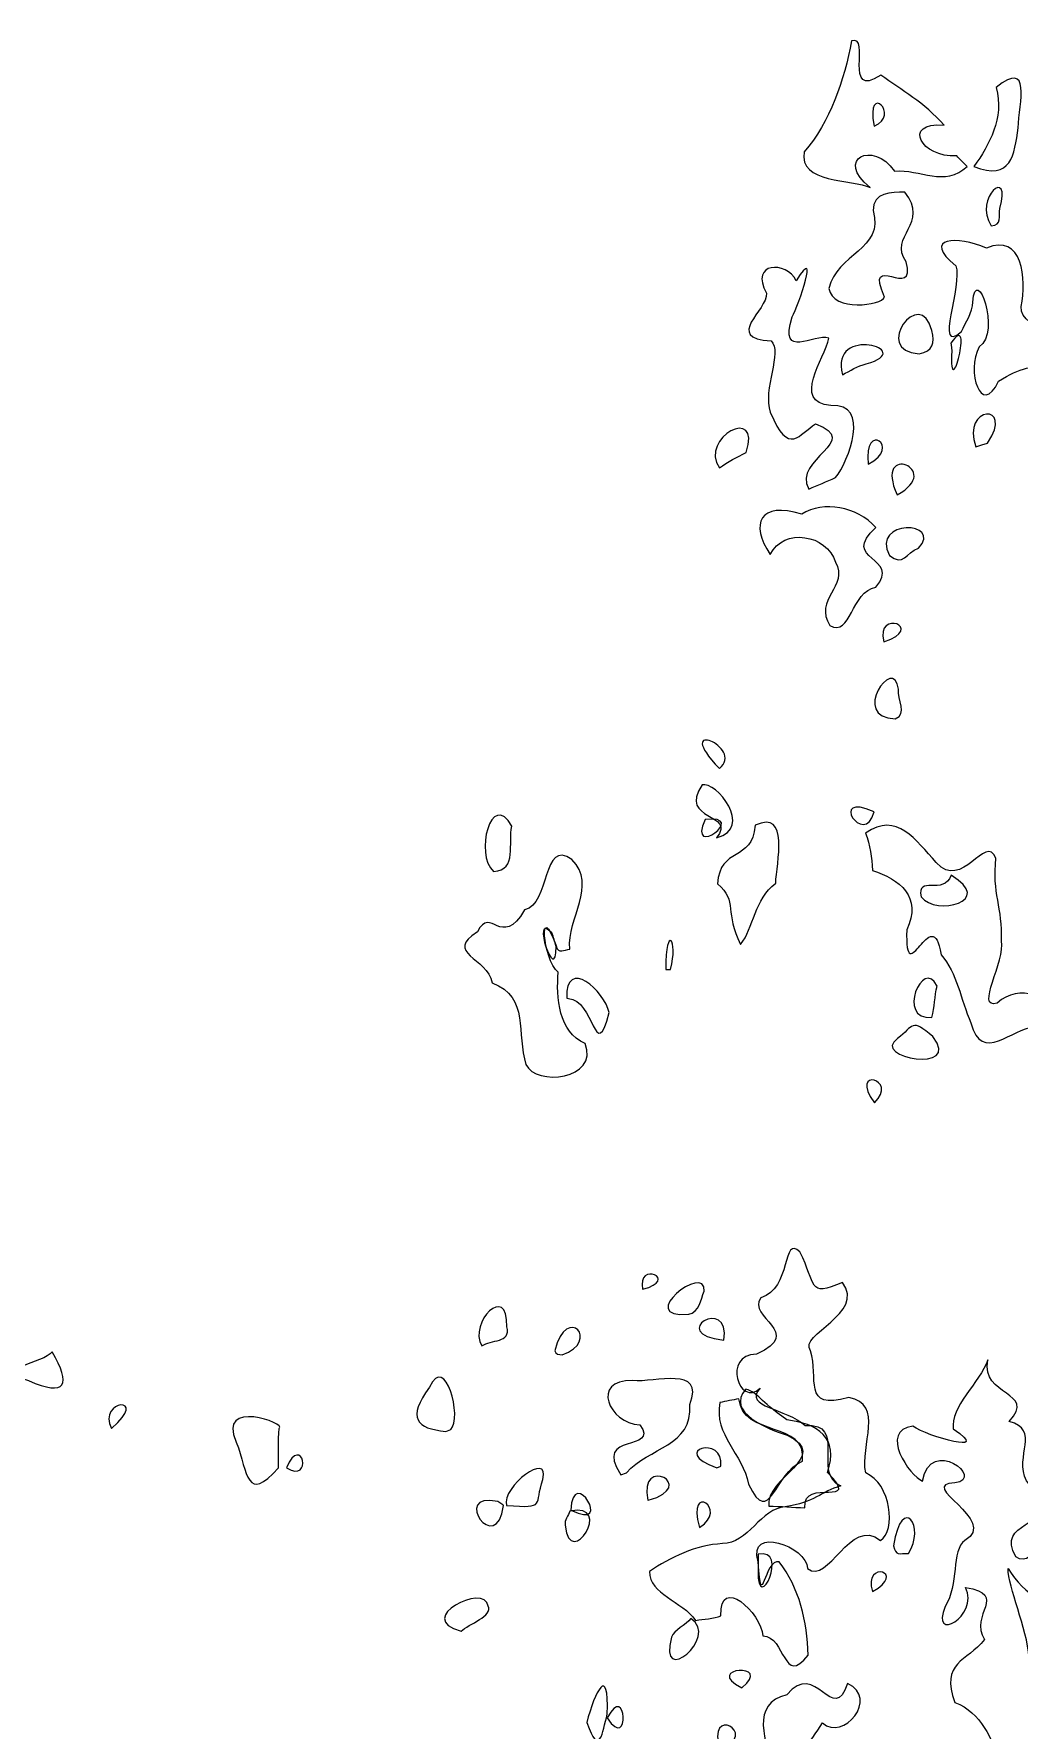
# Model space of a CAD drawing. Header units: centimetres. Extents: x -9.9 to 7.8, y -13.7 to 13.8.
# Drawn here: x -2.165 to 0.369, y 9.28 to 13.644 of the extents above; entities that cross this region are included whole.
import ezdxf

# ---------------------------------------------------------------- set-up
doc = ezdxf.new("R2010")
doc.units = ezdxf.units.CM
doc.header["$MEASUREMENT"] = 0
doc.layers.add('Layer 1', color=7, linetype='Continuous')

msp = doc.modelspace()

# ---------------------------------------------------------------- linework, layer by layer
at = {"layer": 'Layer 1'}
for points, knots in [([(0.23572, 13.30305), (0.17762, 13.2484), (0.11497, 13.29675), (0.04885, 13.29089), (0.04885, 13.29089), (-0.00771, 13.37153), (-0.10612, 13.32187), (-0.01387, 13.24869), (-0.01387, 13.24869), (-0.05917, 13.27019), (-0.1997, 13.25846), (-0.18343, 13.34069), (-0.18343, 13.34069), (-0.11708, 13.41565), (-0.08057, 13.526), (-0.0616, 13.62591), (-0.0616, 13.62591), (-0.00989, 13.64382), (-0.08564, 13.4723), (0.01331, 13.53781), (0.01331, 13.53781), (0.06858, 13.49816), (0.12481, 13.46801), (0.1761, 13.40911), (0.1761, 13.40911), (0.06651, 13.41789), (0.1173, 13.32361), (0.20853, 13.33024), (0.20853, 13.33024), (0.21759, 13.32118), (0.22665, 13.31212), (0.23571, 13.30306), (0.23571, 13.30306), (0.23571, 13.30306), (0.23572, 13.30305), (0.23572, 13.30305)], [0, 0, 0, 0, 0.1, 0.1, 0.1, 0.1, 0.2, 0.2, 0.2, 0.2, 0.3, 0.3, 0.3, 0.3, 0.4, 0.4, 0.4, 0.4, 0.5, 0.5, 0.5, 0.5, 0.6, 0.6, 0.6, 0.6, 0.7, 0.7, 0.7, 0.7, 0.8, 0.8, 0.8, 0.8, 1, 1, 1, 1]), ([(0.25302, 13.30305), (0.29255, 13.35879), (0.33161, 13.42714), (0.30986, 13.50569), (0.30986, 13.50569), (0.40231, 13.58056), (0.3694, 13.4665), (0.3667, 13.4019), (0.3667, 13.4019), (0.35718, 13.33318), (0.3493, 13.26465), (0.25302, 13.30305)], [0, 0, 0, 0, 0.25, 0.25, 0.25, 0.25, 0.5, 0.5, 0.5, 0.5, 1, 1, 1, 1]), ([(0.29747, 13.14984), (0.25021, 13.22257), (0.35144, 13.30563), (0.31971, 13.19432), (0.31971, 13.19432), (0.31693, 13.17388), (0.32553, 13.15306), (0.29747, 13.14984)], [0, 0, 0, 0, 0.3333333, 0.3333333, 0.3333333, 0.3333333, 1, 1, 1, 1]), ([(0.07514, 13.23634), (0.14136, 13.15571), (0.03151, 13.1238), (0.07894, 13.05765), (0.07894, 13.05765), (0.1065, 12.95496), (-0.03151, 13.08847), (0.02324, 12.96698), (0.02324, 12.96698), (0.01642, 12.94554), (-0.1101, 12.92742), (-0.12009, 12.98922), (-0.12009, 12.98922), (-0.10142, 13.07803), (0.02406, 13.08896), (-0.00641, 13.18938), (-0.00641, 13.18938), (-0.00609, 13.23691), (0.03961, 13.2373), (0.07514, 13.23633), (0.07514, 13.23633), (0.07514, 13.23633), (0.07514, 13.23634), (0.07514, 13.23634)], [0, 0, 0, 0, 0.1428571, 0.1428571, 0.1428571, 0.1428571, 0.2857143, 0.2857143, 0.2857143, 0.2857143, 0.4285714, 0.4285714, 0.4285714, 0.4285714, 0.5714286, 0.5714286, 0.5714286, 0.5714286, 0.7142857, 0.7142857, 0.7142857, 0.7142857, 1, 1, 1, 1]), ([(-0.17193, 12.47275), (-0.21538, 12.55084), (-0.0311, 12.59622), (-0.15463, 12.64079), (-0.15463, 12.64079), (-0.19571, 12.61478), (-0.22313, 12.55486), (-0.27077, 12.67044), (-0.27077, 12.67044), (-0.29175, 12.72868), (-0.23832, 12.82673), (-0.26889, 12.85414), (-0.26889, 12.85414), (-0.39237, 12.86138), (-0.27677, 12.93342), (-0.28086, 12.97662), (-0.28086, 12.97662), (-0.32495, 13.05772), (-0.22945, 13.06003), (-0.20404, 13.00899), (-0.20404, 13.00899), (-0.14132, 13.10748), (-0.19946, 12.9446), (-0.21415, 12.91575), (-0.21415, 12.91575), (-0.25002, 12.80198), (-0.15783, 12.87523), (-0.12002, 12.86072), (-0.12002, 12.86072), (-0.13136, 12.80937), (-0.21683, 12.69546), (-0.11508, 12.68774), (-0.11508, 12.68774), (-0.01054, 12.69535), (-0.06988, 12.54385), (-0.10272, 12.5024), (-0.10272, 12.5024), (-0.12541, 12.49162), (-0.14922, 12.48353), (-0.17191, 12.47275), (-0.17191, 12.47275), (-0.17191, 12.47275), (-0.17193, 12.47275), (-0.17193, 12.47275)], [0, 0, 0, 0, 0.0833333, 0.0833333, 0.0833333, 0.0833333, 0.1666667, 0.1666667, 0.1666667, 0.1666667, 0.25, 0.25, 0.25, 0.25, 0.3333333, 0.3333333, 0.3333333, 0.3333333, 0.4166667, 0.4166667, 0.4166667, 0.4166667, 0.5, 0.5, 0.5, 0.5, 0.5833333, 0.5833333, 0.5833333, 0.5833333, 0.6666667, 0.6666667, 0.6666667, 0.6666667, 0.75, 0.75, 0.75, 0.75, 0.8333333, 0.8333333, 0.8333333, 0.8333333, 1, 1, 1, 1]), ([(0.22098, 12.87802), (0.14863, 12.81386), (0.22528, 13.00143), (0.20603, 13.04679), (0.20603, 13.04679), (0.11697, 13.12168), (0.21057, 13.12493), (0.28523, 13.09301), (0.28523, 13.09301), (0.37763, 13.13234), (0.38915, 13.01321), (0.37419, 12.94227), (0.37419, 12.94227), (0.3707, 12.87655), (0.53193, 12.86932), (0.46515, 12.7877), (0.46515, 12.7877), (0.40165, 12.79114), (0.37322, 12.78582), (0.31646, 12.75068), (0.31646, 12.75068), (0.27117, 12.65604), (0.2324, 12.77614), (0.26681, 12.83895), (0.26681, 12.83895), (0.32329, 12.87552), (0.2587, 13.05764), (0.24973, 12.95376), (0.24973, 12.95376), (0.25076, 12.92758), (0.23073, 12.90168), (0.22098, 12.87802)], [0, 0, 0, 0, 0.1111111, 0.1111111, 0.1111111, 0.1111111, 0.2222222, 0.2222222, 0.2222222, 0.2222222, 0.3333333, 0.3333333, 0.3333333, 0.3333333, 0.4444444, 0.4444444, 0.4444444, 0.4444444, 0.5555556, 0.5555556, 0.5555556, 0.5555556, 0.6666667, 0.6666667, 0.6666667, 0.6666667, 0.7777778, 0.7777778, 0.7777778, 0.7777778, 1, 1, 1, 1]), ([(0.11223, 12.82118), (-0.01227, 12.82726), (0.11702, 12.99861), (0.14436, 12.88049), (0.14436, 12.88049), (0.15344, 12.84801), (0.14711, 12.82798), (0.11223, 12.82118)], [0, 0, 0, 0, 0.3333333, 0.3333333, 0.3333333, 0.3333333, 1, 1, 1, 1]), ([(0.1938, 12.84836), (0.25569, 12.93949), (0.18723, 12.67631), (0.19627, 12.82859), (0.19627, 12.82859), (0.19627, 12.82859), (0.19431, 12.84424), (0.19431, 12.84424), (0.19431, 12.84424), (0.19431, 12.84424), (0.19378, 12.84836), (0.19378, 12.84836), (0.19378, 12.84836), (0.19378, 12.84836), (0.1938, 12.84836), (0.1938, 12.84836)], [0, 0, 0, 0, 0.2, 0.2, 0.2, 0.2, 0.4, 0.4, 0.4, 0.4, 0.6, 0.6, 0.6, 0.6, 1, 1, 1, 1]), ([(-0.08544, 12.76681), (-0.11978, 12.89691), (0.1124, 12.83188), (-0.02413, 12.79511), (-0.02413, 12.79511), (-0.04602, 12.78918), (-0.06563, 12.77748), (-0.08544, 12.76681)], [0, 0, 0, 0, 0.3333333, 0.3333333, 0.3333333, 0.3333333, 1, 1, 1, 1]), ([(-0.40172, 12.52711), (-0.45515, 12.60452), (-0.29246, 12.69101), (-0.33253, 12.56665), (-0.33253, 12.56665), (-0.35669, 12.5552), (-0.38021, 12.54315), (-0.40172, 12.52711)], [0, 0, 0, 0, 0.3333333, 0.3333333, 0.3333333, 0.3333333, 1, 1, 1, 1]), ([(0.25808, 12.58148), (0.21916, 12.68833), (0.35958, 12.69597), (0.28773, 12.59136), (0.28773, 12.59136), (0.28773, 12.59136), (0.2729, 12.58642), (0.2729, 12.58642), (0.2729, 12.58642), (0.2729, 12.58642), (0.25807, 12.58148), (0.25807, 12.58148), (0.25807, 12.58148), (0.25807, 12.58148), (0.25808, 12.58148), (0.25808, 12.58148)], [0, 0, 0, 0, 0.2, 0.2, 0.2, 0.2, 0.4, 0.4, 0.4, 0.4, 0.6, 0.6, 0.6, 0.6, 1, 1, 1, 1]), ([(-0.11756, 12.12184), (-0.1604, 12.18822), (-0.06858, 12.22256), (-0.10273, 12.28494), (-0.10273, 12.28494), (-0.12505, 12.3568), (-0.23649, 12.37432), (-0.27077, 12.30471), (-0.27077, 12.30471), (-0.32422, 12.38305), (-0.29767, 12.4419), (-0.18981, 12.4085), (-0.18981, 12.4085), (-0.13395, 12.4432), (-0.04894, 12.4285), (0.00106, 12.3739), (0.00106, 12.3739), (-0.09502, 12.28927), (0.06824, 12.29869), (0.00106, 12.22069), (0.00106, 12.22069), (-0.06316, 12.20976), (-0.06409, 12.09011), (-0.11755, 12.12184), (-0.11755, 12.12184), (-0.11755, 12.12184), (-0.11756, 12.12184), (-0.11756, 12.12184)], [0, 0, 0, 0, 0.125, 0.125, 0.125, 0.125, 0.25, 0.25, 0.25, 0.25, 0.375, 0.375, 0.375, 0.375, 0.5, 0.5, 0.5, 0.5, 0.625, 0.625, 0.625, 0.625, 0.75, 0.75, 0.75, 0.75, 1, 1, 1, 1]), ([(0.03564, 12.30223), (-0.01377, 12.3953), (0.176, 12.39197), (0.11019, 12.32054), (0.11019, 12.32054), (0.07815, 12.30941), (0.07161, 12.27272), (0.03564, 12.30223)], [0, 0, 0, 0, 0.3333333, 0.3333333, 0.3333333, 0.3333333, 1, 1, 1, 1]), ([(0.05048, 11.88214), (-0.06683, 11.88371), (0.04694, 12.05008), (0.05932, 11.95787), (0.05932, 11.95787), (0.05355, 11.93185), (0.08438, 11.89388), (0.05048, 11.88214)], [0, 0, 0, 0, 0.3333333, 0.3333333, 0.3333333, 0.3333333, 1, 1, 1, 1]), ([(-0.98231, 11.48924), (-1.03249, 11.53167), (-0.98825, 11.701), (-0.93536, 11.60538), (-0.93536, 11.60538), (-0.94582, 11.5631), (-0.92066, 11.49174), (-0.98231, 11.48924)], [0, 0, 0, 0, 0.3333333, 0.3333333, 0.3333333, 0.3333333, 1, 1, 1, 1]), ([(-0.40899, 11.57573), (-0.35594, 11.64217), (-0.50931, 11.61735), (-0.44606, 11.71164), (-0.44606, 11.71164), (-0.41064, 11.72336), (-0.31195, 11.6006), (-0.40899, 11.57573)], [0, 0, 0, 0, 0.3333333, 0.3333333, 0.3333333, 0.3333333, 1, 1, 1, 1]), ([(-0.34706, 11.30142), (-0.38976, 11.38404), (-0.35357, 11.41208), (-0.40637, 11.4571), (-0.40637, 11.4571), (-0.40083, 11.55453), (-0.31712, 11.51158), (-0.30999, 11.60784), (-0.30999, 11.60784), (-0.21945, 11.65092), (-0.25547, 11.51004), (-0.25683, 11.45867), (-0.25683, 11.45867), (-0.31137, 11.41887), (-0.31375, 11.34364), (-0.34705, 11.30141), (-0.34705, 11.30141), (-0.34705, 11.30141), (-0.34706, 11.30142), (-0.34706, 11.30142)], [0, 0, 0, 0, 0.1666667, 0.1666667, 0.1666667, 0.1666667, 0.3333333, 0.3333333, 0.3333333, 0.3333333, 0.5, 0.5, 0.5, 0.5, 0.6666667, 0.6666667, 0.6666667, 0.6666667, 1, 1, 1, 1]), ([(-0.02556, 11.58808), (0.05494, 11.64383), (0.10307, 11.56969), (0.15586, 11.51219), (0.15586, 11.51219), (0.22269, 11.43658), (0.28204, 11.58927), (0.30968, 11.52326), (0.30968, 11.52326), (0.29866, 11.43393), (0.32782, 11.39599), (0.32359, 11.31014), (0.32359, 11.31014), (0.33484, 11.26106), (0.25439, 11.13126), (0.31299, 11.15068), (0.31299, 11.15068), (0.36722, 11.20175), (0.4692, 11.17384), (0.40689, 11.0889), (0.40689, 11.0889), (0.35393, 11.08805), (0.27143, 10.99166), (0.24532, 11.09935), (0.24532, 11.09935), (0.21811, 11.16034), (0.21049, 11.22835), (0.16831, 11.27471), (0.16831, 11.27471), (0.14642, 11.41918), (0.07536, 11.17136), (0.08009, 11.33883), (0.08009, 11.33883), (0.12065, 11.42362), (0.06136, 11.46997), (-0.00826, 11.49171), (-0.00826, 11.49171), (-0.00936, 11.52482), (-0.01401, 11.55692), (-0.02556, 11.58809), (-0.02556, 11.58809), (-0.02556, 11.58809), (-0.02556, 11.58808), (-0.02556, 11.58808)], [0, 0, 0, 0, 0.0833333, 0.0833333, 0.0833333, 0.0833333, 0.1666667, 0.1666667, 0.1666667, 0.1666667, 0.25, 0.25, 0.25, 0.25, 0.3333333, 0.3333333, 0.3333333, 0.3333333, 0.4166667, 0.4166667, 0.4166667, 0.4166667, 0.5, 0.5, 0.5, 0.5, 0.5833333, 0.5833333, 0.5833333, 0.5833333, 0.6666667, 0.6666667, 0.6666667, 0.6666667, 0.75, 0.75, 0.75, 0.75, 0.8333333, 0.8333333, 0.8333333, 0.8333333, 1, 1, 1, 1]), ([(-0.82107, 11.29648), (-0.86689, 11.42482), (-0.85747, 11.2621), (-0.81613, 11.22976), (-0.81613, 11.22976), (-0.82204, 11.16609), (-0.81497, 11.07457), (-0.74694, 11.0469), (-0.74694, 11.0469), (-0.71003, 10.95237), (-0.87529, 10.93669), (-0.89912, 10.99232), (-0.89912, 10.99232), (-0.92524, 11.07115), (-0.88807, 11.16522), (-0.98652, 11.20248), (-0.98652, 11.20248), (-0.9979, 11.26846), (-1.11218, 11.27916), (-1.02372, 11.33356), (-1.02372, 11.33356), (-0.99004, 11.40438), (-0.9629, 11.28678), (-0.90263, 11.3904), (-0.90263, 11.3904), (-0.83624, 11.40377), (-0.8587, 11.57481), (-0.78085, 11.52021), (-0.78085, 11.52021), (-0.71531, 11.45165), (-0.79339, 11.37034), (-0.78649, 11.28909), (-0.78649, 11.28909), (-0.80095, 11.28749), (-0.81589, 11.27651), (-0.82109, 11.2965), (-0.82109, 11.2965), (-0.82109, 11.2965), (-0.82107, 11.29648), (-0.82107, 11.29648)], [0, 0, 0, 0, 0.0909091, 0.0909091, 0.0909091, 0.0909091, 0.1818182, 0.1818182, 0.1818182, 0.1818182, 0.2727273, 0.2727273, 0.2727273, 0.2727273, 0.3636364, 0.3636364, 0.3636364, 0.3636364, 0.4545455, 0.4545455, 0.4545455, 0.4545455, 0.5454545, 0.5454545, 0.5454545, 0.5454545, 0.6363636, 0.6363636, 0.6363636, 0.6363636, 0.7272727, 0.7272727, 0.7272727, 0.7272727, 0.8181818, 0.8181818, 0.8181818, 0.8181818, 1, 1, 1, 1]), ([(0.19399, 11.47935), (0.3094, 11.4118), (0.15528, 11.37404), (0.11739, 11.42346), (0.11739, 11.42346), (0.10409, 11.48148), (0.17635, 11.42576), (0.19399, 11.47935)], [0, 0, 0, 0, 0.3333333, 0.3333333, 0.3333333, 0.3333333, 1, 1, 1, 1]), ([(-0.82151, 11.29648), (-0.82224, 11.18875), (-0.88772, 11.38985), (-0.83295, 11.33126), (-0.83295, 11.33126), (-0.82769, 11.32017), (-0.82529, 11.30808), (-0.82151, 11.29648)], [0, 0, 0, 0, 0.3333333, 0.3333333, 0.3333333, 0.3333333, 1, 1, 1, 1]), ([(-0.53982, 11.23717), (-0.53977, 11.35671), (-0.50708, 11.31404), (-0.52746, 11.23717), (-0.52746, 11.23717), (-0.52746, 11.23717), (-0.53982, 11.23717), (-0.53982, 11.23717)], [0, 0, 0, 0, 0.3333333, 0.3333333, 0.3333333, 0.3333333, 1, 1, 1, 1]), ([(-0.79411, 11.16304), (-0.79874, 11.27143), (-0.69517, 11.18113), (-0.68538, 11.12597), (-0.68538, 11.12597), (-0.72001, 10.98879), (-0.72513, 11.16168), (-0.78964, 11.16192), (-0.78964, 11.16192), (-0.78964, 11.16192), (-0.79411, 11.16304), (-0.79411, 11.16304)], [0, 0, 0, 0, 0.25, 0.25, 0.25, 0.25, 0.5, 0.5, 0.5, 0.5, 1, 1, 1, 1]), ([(0.14493, 11.11362), (0.05084, 11.10617), (0.12249, 11.27001), (0.15802, 11.19432), (0.15802, 11.19432), (0.15219, 11.16757), (0.15124, 11.14029), (0.14493, 11.11362)], [0, 0, 0, 0, 0.3333333, 0.3333333, 0.3333333, 0.3333333, 1, 1, 1, 1]), ([(0.14738, 11.06419), (0.22556, 10.96647), (-0.01619, 11.01163), (0.05673, 11.05901), (0.05673, 11.05901), (0.09804, 11.09224), (0.09175, 11.11302), (0.14738, 11.06419)], [0, 0, 0, 0, 0.3333333, 0.3333333, 0.3333333, 0.3333333, 1, 1, 1, 1]), ([(-0.4629, 9.56222), (-0.49723, 9.61284), (-0.58159, 9.62881), (-0.58151, 9.68825), (-0.58151, 9.68825), (-0.52795, 9.72483), (-0.46254, 9.75621), (-0.3937, 9.75992), (-0.3937, 9.75992), (-0.32904, 9.75965), (-0.29354, 9.85146), (-0.2322, 9.85487), (-0.2322, 9.85487), (-0.15742, 9.86505), (-0.1402, 9.89418), (-0.08975, 9.90819), (-0.08975, 9.90819), (-0.16613, 9.94066), (-0.07069, 10.07086), (-0.18118, 10.06387), (-0.18118, 10.06387), (-0.22864, 10.10853), (-0.3422, 10.1104), (-0.29694, 10.15986), (-0.29694, 10.15986), (-0.35086, 10.10923), (-0.39576, 10.24672), (-0.30652, 10.24708), (-0.30652, 10.24708), (-0.17982, 10.30394), (-0.33372, 10.3418), (-0.29485, 10.39253), (-0.29485, 10.39253), (-0.21689, 10.41372), (-0.24, 10.55696), (-0.19475, 10.51035), (-0.19475, 10.51035), (-0.1517, 10.427), (-0.17649, 10.39192), (-0.0848, 10.43207), (-0.0848, 10.43207), (-0.02454, 10.34995), (-0.19885, 10.30027), (-0.16749, 10.25586), (-0.16749, 10.25586), (-0.14419, 10.18691), (-0.19157, 10.10129), (-0.06904, 10.13553), (-0.06904, 10.13553), (0.02302, 10.12018), (-0.03993, 10.01201), (-0.0255, 9.94184), (-0.0255, 9.94184), (0.04059, 9.91415), (0.0525, 9.79315), (0.0127, 9.76774), (0.0127, 9.76774), (-0.0654, 9.83207), (-0.12181, 9.65119), (-0.17472, 9.69623), (-0.17472, 9.69623), (-0.17656, 9.75209), (-0.32963, 9.80853), (-0.30227, 9.71296), (-0.30227, 9.71296), (-0.29271, 9.5747), (-0.28734, 9.72304), (-0.2479, 9.71296), (-0.2479, 9.71296), (-0.19618, 9.64708), (-0.17586, 9.55905), (-0.17377, 9.47326), (-0.17377, 9.47326), (-0.23743, 9.38944), (-0.23157, 9.52149), (-0.28991, 9.52268), (-0.28991, 9.52268), (-0.29466, 9.58195), (-0.401, 9.68089), (-0.39803, 9.57409), (-0.39803, 9.57409), (-0.41636, 9.56654), (-0.44204, 9.56629), (-0.46289, 9.56222), (-0.46289, 9.56222), (-0.46289, 9.56222), (-0.4629, 9.56222), (-0.4629, 9.56222)], [0, 0, 0, 0, 0.0434783, 0.0434783, 0.0434783, 0.0434783, 0.0869565, 0.0869565, 0.0869565, 0.0869565, 0.1304348, 0.1304348, 0.1304348, 0.1304348, 0.173913, 0.173913, 0.173913, 0.173913, 0.2173913, 0.2173913, 0.2173913, 0.2173913, 0.2608696, 0.2608696, 0.2608696, 0.2608696, 0.3043478, 0.3043478, 0.3043478, 0.3043478, 0.3478261, 0.3478261, 0.3478261, 0.3478261, 0.3913043, 0.3913043, 0.3913043, 0.3913043, 0.4347826, 0.4347826, 0.4347826, 0.4347826, 0.4782609, 0.4782609, 0.4782609, 0.4782609, 0.5217391, 0.5217391, 0.5217391, 0.5217391, 0.5652174, 0.5652174, 0.5652174, 0.5652174, 0.6086957, 0.6086957, 0.6086957, 0.6086957, 0.6521739, 0.6521739, 0.6521739, 0.6521739, 0.6956522, 0.6956522, 0.6956522, 0.6956522, 0.7391304, 0.7391304, 0.7391304, 0.7391304, 0.7826087, 0.7826087, 0.7826087, 0.7826087, 0.826087, 0.826087, 0.826087, 0.826087, 0.8695652, 0.8695652, 0.8695652, 0.8695652, 0.9130435, 0.9130435, 0.9130435, 0.9130435, 1, 1, 1, 1]), ([(-0.48049, 10.34993), (-0.62215, 10.33791), (-0.43595, 10.48495), (-0.44095, 10.40924), (-0.44095, 10.40924), (-0.44927, 10.38702), (-0.45329, 10.35548), (-0.48049, 10.34993)], [0, 0, 0, 0, 0.3333333, 0.3333333, 0.3333333, 0.3333333, 1, 1, 1, 1]), ([(-1.01264, 10.26846), (-1.04868, 10.32833), (-0.94465, 10.43269), (-0.94839, 10.31788), (-0.94839, 10.31788), (-0.93755, 10.27451), (-0.98878, 10.28625), (-1.01264, 10.26846)], [0, 0, 0, 0, 0.3333333, 0.3333333, 0.3333333, 0.3333333, 1, 1, 1, 1]), ([(-0.82505, 10.2561), (-0.79387, 10.3798), (-0.70538, 10.27999), (-0.8061, 10.2457), (-0.8061, 10.2457), (-0.81367, 10.24654), (-0.82326, 10.2469), (-0.82505, 10.2561)], [0, 0, 0, 0, 0.3333333, 0.3333333, 0.3333333, 0.3333333, 1, 1, 1, 1]), ([(-2.11796, 10.25363), (-2.06769, 10.16855), (-2.08179, 10.13635), (-2.17821, 10.1795), (-2.17821, 10.1795), (-2.28315, 10.20917), (-2.1367, 10.22355), (-2.11796, 10.25363)], [0, 0, 0, 0, 0.3333333, 0.3333333, 0.3333333, 0.3333333, 1, 1, 1, 1]), ([(-1.10519, 10.04852), (-1.1811, 10.05603), (-1.20582, 10.0825), (-1.1472, 10.1622), (-1.1472, 10.1622), (-1.10698, 10.25307), (-1.0616, 10.0821), (-1.09283, 10.05347), (-1.09283, 10.05347), (-1.09283, 10.05347), (-1.10519, 10.04853), (-1.10519, 10.04853), (-1.10519, 10.04853), (-1.10519, 10.04853), (-1.10519, 10.04852), (-1.10519, 10.04852)], [0, 0, 0, 0, 0.2, 0.2, 0.2, 0.2, 0.4, 0.4, 0.4, 0.4, 0.6, 0.6, 0.6, 0.6, 1, 1, 1, 1]), ([(-0.65551, 9.93731), (-0.72835, 10.0484), (-0.55407, 9.99356), (-0.60609, 10.06581), (-0.60609, 10.06581), (-0.68649, 10.06912), (-0.73349, 10.18141), (-0.62492, 10.17949), (-0.62492, 10.17949), (-0.56738, 10.17286), (-0.4388, 10.21953), (-0.47759, 10.11771), (-0.47759, 10.11771), (-0.4703, 10.00942), (-0.58267, 10.00828), (-0.64069, 9.94226), (-0.64069, 9.94226), (-0.64069, 9.94226), (-0.65552, 9.93732), (-0.65552, 9.93732), (-0.65552, 9.93732), (-0.65552, 9.93732), (-0.65551, 9.93731), (-0.65551, 9.93731)], [0, 0, 0, 0, 0.1428571, 0.1428571, 0.1428571, 0.1428571, 0.2857143, 0.2857143, 0.2857143, 0.2857143, 0.4285714, 0.4285714, 0.4285714, 0.4285714, 0.5714286, 0.5714286, 0.5714286, 0.5714286, 0.7142857, 0.7142857, 0.7142857, 0.7142857, 1, 1, 1, 1]), ([(0.42966, 9.88645), (0.4536, 9.79904), (0.30903, 9.81887), (0.36047, 9.72582), (0.36047, 9.72582), (0.41468, 9.69012), (0.43962, 9.82958), (0.51693, 9.79525), (0.51693, 9.79525), (0.48664, 9.72516), (0.45694, 9.64969), (0.54366, 9.61275), (0.54366, 9.61275), (0.65897, 9.60821), (0.54663, 9.51137), (0.50698, 9.54837), (0.50698, 9.54837), (0.45778, 9.59482), (0.38008, 9.6276), (0.34069, 9.69617), (0.34069, 9.69617), (0.34074, 9.64815), (0.38905, 9.54341), (0.39506, 9.46635), (0.39506, 9.46635), (0.44182, 9.52738), (0.53928, 9.52729), (0.4745, 9.43001), (0.4745, 9.43001), (0.40857, 9.37195), (0.56392, 9.28216), (0.44943, 9.28102), (0.44943, 9.28102), (0.45075, 9.20602), (0.26853, 9.16139), (0.36835, 9.12892), (0.36835, 9.12892), (0.39931, 9.04252), (0.23681, 9.1549), (0.31846, 9.19452), (0.31846, 9.19452), (0.2995, 9.25837), (0.27161, 9.32561), (0.20416, 9.35113), (0.20416, 9.35113), (0.16521, 9.45563), (0.2349, 9.45589), (0.28019, 9.51296), (0.28019, 9.51296), (0.23773, 9.57848), (0.34524, 9.62798), (0.23115, 9.64725), (0.23115, 9.64725), (0.26747, 9.57182), (0.13973, 9.50292), (0.17887, 9.59858), (0.17887, 9.59858), (0.21448, 9.65305), (0.1943, 9.74313), (0.2295, 9.76783), (0.2295, 9.76783), (0.3196, 9.81927), (0.10132, 9.91318), (0.20411, 9.91615), (0.20411, 9.91615), (0.28504, 9.92715), (0.1412, 10.03756), (0.12077, 9.92104), (0.12077, 9.92104), (0.08768, 9.93322), (0.00705, 10.05155), (0.09606, 10.0619), (0.09606, 10.0619), (0.13221, 10.03632), (0.30503, 9.98512), (0.19991, 10.05508), (0.19991, 10.05508), (0.1904, 10.10995), (0.26795, 10.17469), (0.28881, 10.23241), (0.28881, 10.23241), (0.26812, 10.13704), (0.41793, 10.15289), (0.34318, 10.07426), (0.34318, 10.07426), (0.42624, 10.05182), (0.35567, 9.98659), (0.38816, 9.92154), (0.38816, 9.92154), (0.39996, 9.90701), (0.41037, 9.8919), (0.42967, 9.88645), (0.42967, 9.88645), (0.42967, 9.88645), (0.42966, 9.88645), (0.42966, 9.88645)], [0, 0, 0, 0, 0.04, 0.04, 0.04, 0.04, 0.08, 0.08, 0.08, 0.08, 0.12, 0.12, 0.12, 0.12, 0.16, 0.16, 0.16, 0.16, 0.2, 0.2, 0.2, 0.2, 0.24, 0.24, 0.24, 0.24, 0.28, 0.28, 0.28, 0.28, 0.32, 0.32, 0.32, 0.32, 0.36, 0.36, 0.36, 0.36, 0.4, 0.4, 0.4, 0.4, 0.44, 0.44, 0.44, 0.44, 0.48, 0.48, 0.48, 0.48, 0.52, 0.52, 0.52, 0.52, 0.56, 0.56, 0.56, 0.56, 0.6, 0.6, 0.6, 0.6, 0.64, 0.64, 0.64, 0.64, 0.68, 0.68, 0.68, 0.68, 0.72, 0.72, 0.72, 0.72, 0.76, 0.76, 0.76, 0.76, 0.8, 0.8, 0.8, 0.8, 0.84, 0.84, 0.84, 0.84, 0.88, 0.88, 0.88, 0.88, 0.92, 0.92, 0.92, 0.92, 1, 1, 1, 1]), ([(-1.53552, 9.9546), (-1.619, 9.86186), (-1.61363, 9.94081), (-1.64425, 10.02132), (-1.64425, 10.02132), (-1.69589, 10.13436), (-1.50959, 10.06865), (-1.53431, 10.05625), (-1.53431, 10.05625), (-1.53708, 10.0229), (-1.53474, 9.98837), (-1.53551, 9.9546), (-1.53551, 9.9546), (-1.53551, 9.9546), (-1.53552, 9.9546), (-1.53552, 9.9546)], [0, 0, 0, 0, 0.2, 0.2, 0.2, 0.2, 0.4, 0.4, 0.4, 0.4, 0.6, 0.6, 0.6, 0.6, 1, 1, 1, 1]), ([(-0.35134, 10.1327), (-0.34189, 10.03135), (-0.17418, 10.07753), (-0.18824, 9.97207), (-0.18824, 9.97207), (-0.26089, 9.94293), (-0.2714, 9.7962), (-0.32663, 9.91276), (-0.32663, 9.91276), (-0.34165, 9.99218), (-0.41642, 10.03896), (-0.40076, 10.12281), (-0.40076, 10.12281), (-0.38429, 10.12611), (-0.36781, 10.1294), (-0.35134, 10.13269), (-0.35134, 10.13269), (-0.35134, 10.13269), (-0.35134, 10.1327), (-0.35134, 10.1327)], [0, 0, 0, 0, 0.1666667, 0.1666667, 0.1666667, 0.1666667, 0.3333333, 0.3333333, 0.3333333, 0.3333333, 0.5, 0.5, 0.5, 0.5, 0.6666667, 0.6666667, 0.6666667, 0.6666667, 1, 1, 1, 1]), ([(-0.27473, 9.85592), (-0.28546, 9.92903), (-0.11082, 9.98435), (-0.22778, 10.03878), (-0.22778, 10.03878), (-0.27577, 10.05409), (-0.38638, 10.09732), (-0.33404, 10.15739), (-0.33404, 10.15739), (-0.29807, 10.14624), (-0.30275, 10.13047), (-0.22832, 10.07803), (-0.22832, 10.07803), (-0.15072, 10.06987), (-0.09166, 10.03247), (-0.12399, 9.94299), (-0.12399, 9.94299), (-0.03094, 9.84796), (-0.18933, 9.93395), (-0.1817, 9.85239), (-0.1817, 9.85239), (-0.21275, 9.85292), (-0.24363, 9.85635), (-0.27473, 9.85591), (-0.27473, 9.85591), (-0.27473, 9.85591), (-0.27473, 9.85592), (-0.27473, 9.85592)], [0, 0, 0, 0, 0.125, 0.125, 0.125, 0.125, 0.25, 0.25, 0.25, 0.25, 0.375, 0.375, 0.375, 0.375, 0.5, 0.5, 0.5, 0.5, 0.625, 0.625, 0.625, 0.625, 0.75, 0.75, 0.75, 0.75, 1, 1, 1, 1]), ([(-0.40814, 9.95461), (-0.5351, 10.0012), (-0.38666, 10.0401), (-0.39826, 9.95955), (-0.39826, 9.95955), (-0.39826, 9.95955), (-0.40814, 9.95461), (-0.40814, 9.95461)], [0, 0, 0, 0, 0.3333333, 0.3333333, 0.3333333, 0.3333333, 1, 1, 1, 1]), ([(-0.94934, 9.8584), (-0.9619, 9.90583), (-0.8376, 10.00069), (-0.85544, 9.92512), (-0.85544, 9.92512), (-0.87954, 9.85917), (-0.84368, 9.85017), (-0.94934, 9.8584)], [0, 0, 0, 0, 0.3333333, 0.3333333, 0.3333333, 0.3333333, 1, 1, 1, 1]), ([(-0.58609, 9.87075), (-0.61101, 9.99135), (-0.45138, 9.90837), (-0.58464, 9.87147), (-0.58464, 9.87147), (-0.58464, 9.87147), (-0.58609, 9.87075), (-0.58609, 9.87075)], [0, 0, 0, 0, 0.3333333, 0.3333333, 0.3333333, 0.3333333, 1, 1, 1, 1]), ([(-0.95699, 9.85839), (-0.97395, 9.72342), (-1.09517, 9.89392), (-0.97182, 9.86827), (-0.97182, 9.86827), (-0.97182, 9.86827), (-0.9587, 9.85952), (-0.9587, 9.85952), (-0.9587, 9.85952), (-0.9587, 9.85952), (-0.957, 9.85838), (-0.957, 9.85838), (-0.957, 9.85838), (-0.957, 9.85838), (-0.95699, 9.85839), (-0.95699, 9.85839)], [0, 0, 0, 0, 0.2, 0.2, 0.2, 0.2, 0.4, 0.4, 0.4, 0.4, 0.6, 0.6, 0.6, 0.6, 1, 1, 1, 1]), ([(-0.78671, 9.84357), (-0.66943, 9.86832), (-0.78676, 9.68671), (-0.79855, 9.80732), (-0.79855, 9.80732), (-0.80072, 9.81999), (-0.7897, 9.83183), (-0.78671, 9.84357)], [0, 0, 0, 0, 0.3333333, 0.3333333, 0.3333333, 0.3333333, 1, 1, 1, 1]), ([(0.04599, 9.75461), (0.0686, 9.89205), (0.12936, 9.80192), (0.08459, 9.73484), (0.08459, 9.73484), (0.06015, 9.73489), (0.05229, 9.72794), (0.04599, 9.75461)], [0, 0, 0, 0, 0.3333333, 0.3333333, 0.3333333, 0.3333333, 1, 1, 1, 1]), ([(-0.30235, 9.73274), (-0.21949, 9.75176), (-0.30458, 9.56982), (-0.30235, 9.69073), (-0.30235, 9.69073), (-0.30235, 9.69073), (-0.30235, 9.73274), (-0.30235, 9.73274)], [0, 0, 0, 0, 0.3333333, 0.3333333, 0.3333333, 0.3333333, 1, 1, 1, 1]), ([(-1.06589, 9.53504), (-1.19057, 9.56727), (-1.00352, 9.65979), (-0.9967, 9.59929), (-0.9967, 9.59929), (-0.98289, 9.57417), (-1.04679, 9.55287), (-1.06589, 9.53504)], [0, 0, 0, 0, 0.3333333, 0.3333333, 0.3333333, 0.3333333, 1, 1, 1, 1]), ([(-0.47528, 9.56716), (-0.39983, 9.52051), (-0.56159, 9.3862), (-0.5247, 9.51962), (-0.5247, 9.51962), (-0.51922, 9.53749), (-0.4867, 9.55047), (-0.47528, 9.56716)], [0, 0, 0, 0, 0.3333333, 0.3333333, 0.3333333, 0.3333333, 1, 1, 1, 1]), ([(-0.69021, 9.32135), (-0.70259, 9.27302), (-0.70993, 9.20906), (-0.7429, 9.2995), (-0.7429, 9.2995), (-0.72198, 9.3802), (-0.68545, 9.45231), (-0.69021, 9.32135)], [0, 0, 0, 0, 0.3333333, 0.3333333, 0.3333333, 0.3333333, 1, 1, 1, 1]), ([(-0.2626, 9.18049), (-0.28262, 9.24612), (-0.32387, 9.35074), (-0.228, 9.37077), (-0.228, 9.37077), (-0.15571, 9.46378), (-0.10724, 9.2881), (-0.07232, 9.40042), (-0.07232, 9.40042), (0.01044, 9.36338), (-0.08354, 9.24876), (-0.13637, 9.29901), (-0.13637, 9.29901), (-0.16992, 9.24663), (-0.19973, 9.1999), (-0.2626, 9.18049)], [0, 0, 0, 0, 0.2, 0.2, 0.2, 0.2, 0.4, 0.4, 0.4, 0.4, 0.6, 0.6, 0.6, 0.6, 1, 1, 1, 1])]:
    msp.add_open_spline(points, degree=3, knots=knots, dxfattribs=at)
for points in [[(-0.004, 13.40684), (-0.02563, 13.52366), (0.06639, 13.43402), (-0.004, 13.40684)], [(-0.01869, 12.537), (-0.03243, 12.6491), (0.07005, 12.58312), (-0.01869, 12.537)], [(0.05541, 12.45792), (-0.00707, 12.59559), (0.17908, 12.52474), (0.05541, 12.45792)], [(0.02086, 12.07983), (-0.00036, 12.1663), (0.13164, 12.11615), (0.02086, 12.07983)], [(-0.40175, 11.75365), (-0.52819, 11.88679), (-0.33427, 11.80909), (-0.40175, 11.75365)], [(-0.0037, 11.64245), (-0.0291, 11.54824), (-0.12582, 11.69663), (-0.0037, 11.64245)], [(-0.43865, 11.62268), (-0.32339, 11.63692), (-0.48568, 11.51756), (-0.43865, 11.62268)], [(-0.00314, 10.89368), (-0.07089, 10.98848), (0.06266, 10.95541), (-0.00314, 10.89368)], [(-0.59915, 10.41418), (-0.61542, 10.48754), (-0.50098, 10.43992), (-0.59915, 10.41418)], [(-0.38992, 10.28329), (-0.54302, 10.30089), (-0.37165, 10.39884), (-0.38992, 10.28329)], [(-1.96516, 10.05593), (-2.00206, 10.13036), (-1.8635, 10.14334), (-1.96516, 10.05593)], [(-1.51549, 9.95461), (-1.47521, 10.04742), (-1.44486, 9.91227), (-1.51549, 9.95461)], [(-0.78379, 9.84604), (-0.78037, 9.96606), (-0.66977, 9.78874), (-0.78379, 9.84604)], [(-0.45287, 9.80156), (-0.4875, 9.92211), (-0.37503, 9.84837), (-0.45287, 9.80156)], [(-0.00825, 9.63636), (-0.03247, 9.71928), (0.08433, 9.68696), (-0.00825, 9.63636)], [(-0.34425, 9.38923), (-0.44806, 9.44084), (-0.25857, 9.45614), (-0.34425, 9.38923)], [(-0.69005, 9.31146), (-0.64036, 9.41039), (-0.63019, 9.22008), (-0.69005, 9.31146)], [(-0.39862, 9.22744), (-0.43992, 9.34812), (-0.29403, 9.27559), (-0.39862, 9.22744)]]:
    msp.add_open_spline(points, degree=3, dxfattribs=at)

doc.saveas('drawing.dxf')
